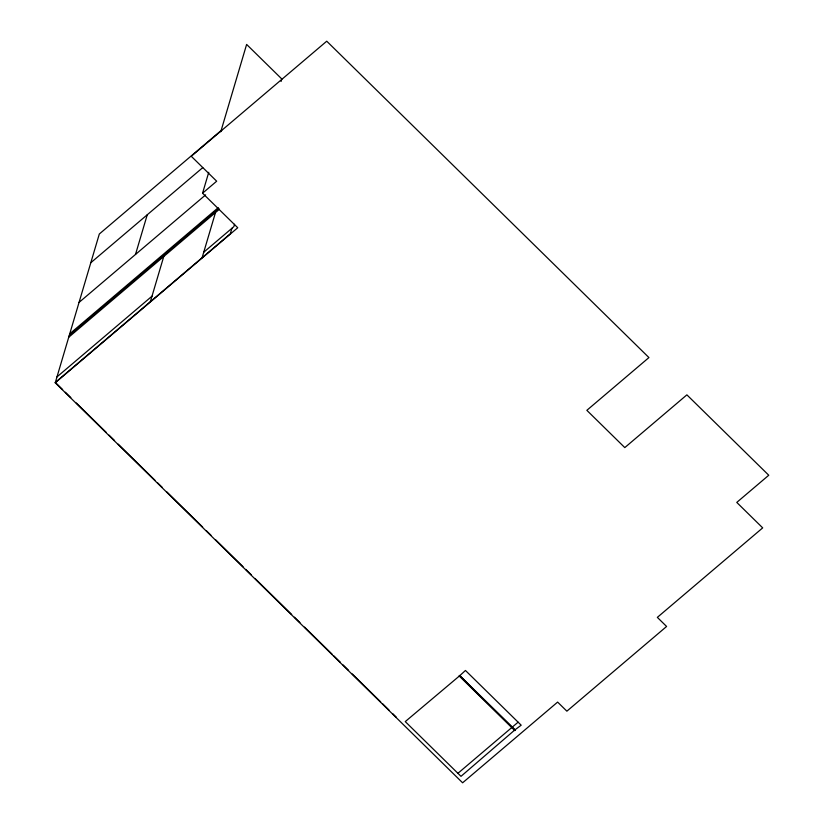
<?xml version="1.0" encoding="UTF-8"?>
<svg xmlns="http://www.w3.org/2000/svg" width="824" height="824" viewBox="0 0 824 824"><rect width="100%" height="100%" fill="white"/><g stroke="black" fill="none" stroke-linecap="round" stroke-linejoin="round"><path stroke-width="1.24" d="M459.689 675.742L405.264 721.597L460.997 776.332L514.856 729.92L459.689 675.742L465.457 670.468L521.19 725.192L514.856 729.92M55.239 382.779L237.745 227.743L202.56 193.197L216.671 181.208L191.271 156.272L326.737 41.2L648.931 357.575L586.842 410.321L624.798 447.597L686.886 394.851L768.761 475.242L736.769 502.413L762.694 527.875L657.346 617.372L666.595 626.467L566.881 711.174L557.621 702.089L462.614 782.8L55.239 382.779L99.313 234.016L221.955 129.821M135.497 254.462L147.249 214.786M150.37 301.697L163.749 256.511M202.56 193.197L208.75 172.298M220.77 131.727L246.623 44.434L281.808 78.98L281.077 81.442M202.107 257.737L215.486 212.561M231.956 228.258L230.329 233.769L55.352 382.408L62.634 389.556M234.552 224.252L233.841 226.662L203.734 252.226M90.805 262.732L202.756 167.622M79.053 302.408L205.619 194.886M218.267 207.638L69.752 333.813L72.079 333.071M69.257 335.461L218.741 208.482M68.742 337.232L219.369 209.255M56.99 376.898L151.997 296.187M457.928 773.303L511.745 727.582M512.271 727.139L518.111 722.174M459.607 675.433L515.35 730.157M459.081 675.876L514.825 730.61M65.364 392.245L70.823 397.601M76.292 402.967L106.327 432.456M109.056 435.144L114.557 440.541M118.234 444.146L154.943 480.196M157.693 482.905L162.287 487.406M166.87 491.918L202.663 527.061M206.34 530.666L210.923 535.167M215.517 539.679L243.049 566.716M245.799 569.415L251.31 574.822M254.977 578.427L291.686 614.477M294.436 617.176L299.946 622.584M304.54 627.095L332.072 654.132M333.905 655.935L340.333 662.239M343.083 664.947L348.593 670.355M352.26 673.96L380.709 701.894M382.542 703.696L388.969 710M392.636 713.605L396.313 717.21"/></g></svg>
